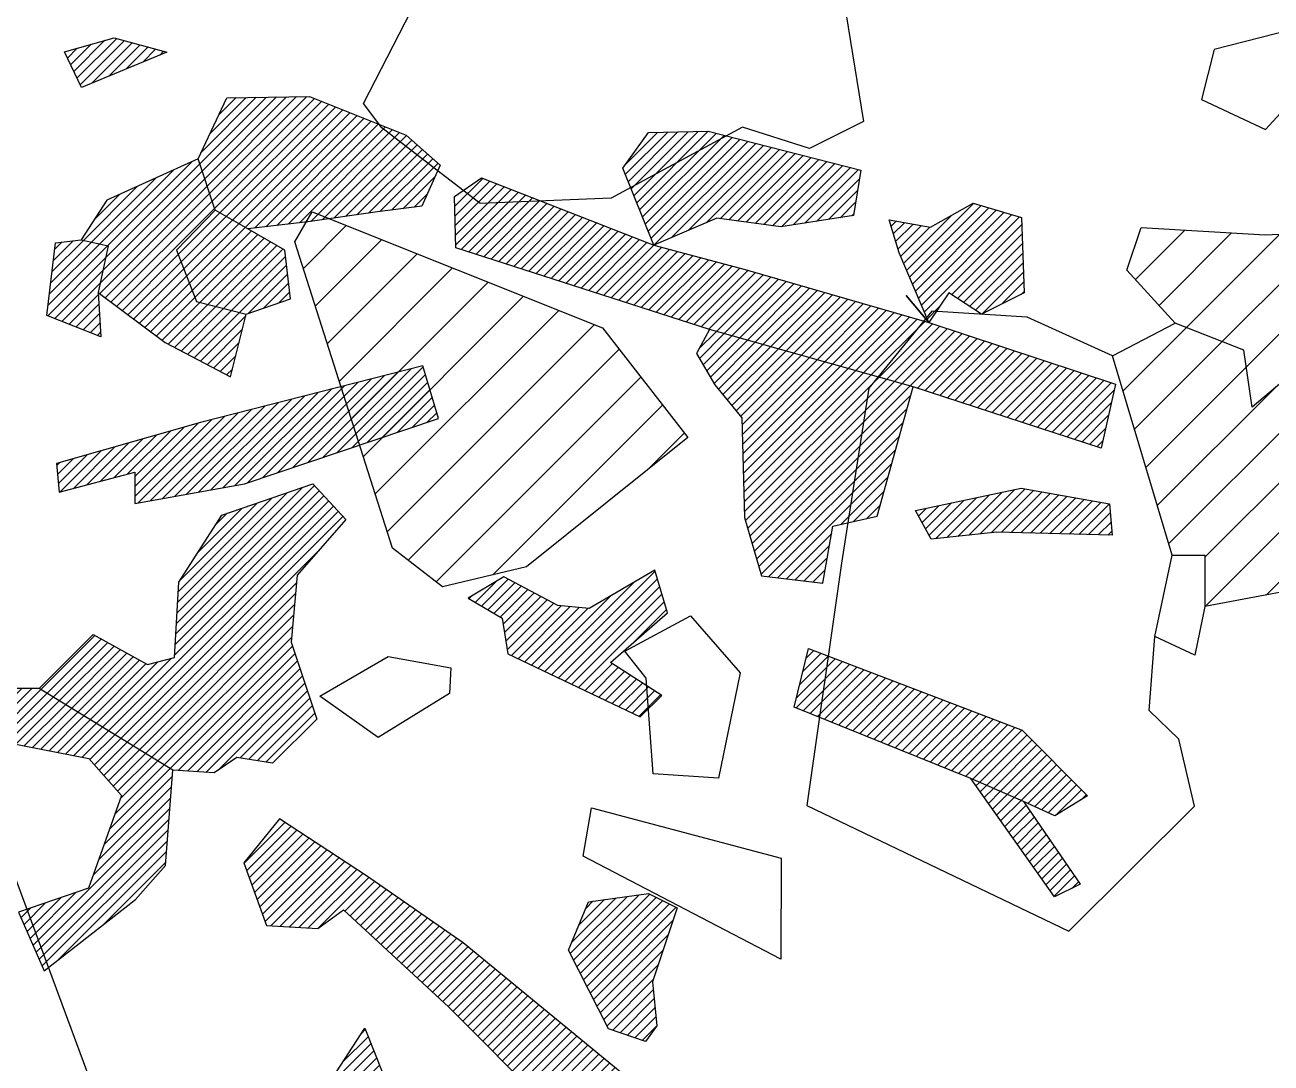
# Model space of a CAD drawing. Header units: metres. Extents: x -2.09 to 0.03, y -17.5 to -14.3.
# Drawn here: x -1.2989 to -0.8547, y -17.0923 to -16.7222 of the extents above; entities that cross this region are included whole.
import ezdxf

# ---------------------------------------------------------------- set-up
doc = ezdxf.new("R2010")
doc.units = ezdxf.units.M
doc.header["$LTSCALE"] = 25
doc.header["$MEASUREMENT"] = 0
doc.layers.get('0').update_dxf_attribs({"linetype": 'CONTINUOUS'})
for name, color, linetype in [('FEUER', 1, 'CONTINUOUS'), ('KNOCHEN', 2, 'CONTINUOUS'), ('KNOCHENSCHRAFF', 2, 'CONTINUOUS'), ('STEINE', 4, 'CONTINUOUS')]:
    doc.layers.add(name, color=color, linetype=linetype)

# ---------------------------------------------------------------- blocks, each defined once
blk = doc.blocks.new('*X3')
at = {"color": 0}
for p, q in [((-124.487, -1693.557), (-119.57, -1688.64)), ((-124.465, -1693.181), (-119.997, -1688.713)), ((-159.132, -1689.311), (-159.009, -1689.188)), ((-124.552, -1694.683), (-119.062, -1689.193)), ((-124.53, -1694.308), (-119.231, -1689.008)), ((-124.509, -1693.932), (-119.4, -1688.824)), ((-124.443, -1692.806), (-120.534, -1688.897)), ((-124.421, -1692.43), (-121.071, -1689.08)), ((-159.598, -1690.838), (-158.101, -1689.341)), ((-159.506, -1690.392), (-158.404, -1689.29)), ((-159.399, -1690.993), (-157.799, -1689.392)), ((-159.319, -1689.851), (-158.706, -1689.239)), ((-159.201, -1691.148), (-157.496, -1689.443)), ((-159.002, -1691.303), (-157.194, -1689.494)), ((-158.804, -1691.458), (-156.899, -1689.553)), ((-158.605, -1691.613), (-156.634, -1689.641)), ((-126.906, -1697.39), (-118.893, -1689.377)), ((-126.686, -1697.524), (-118.724, -1689.562)), ((-124.357, -1692.013), (-121.608, -1689.264)), ((-123.726, -1691.029), (-122.145, -1689.448)), ((-123.096, -1690.044), (-122.683, -1689.631)), ((-158.865, -1692.933), (-155.84, -1689.908)), ((-158.821, -1692.536), (-156.104, -1689.819)), ((-158.785, -1693.207), (-155.575, -1689.997)), ((-158.705, -1693.48), (-155.31, -1690.085)), ((-158.407, -1691.768), (-156.369, -1689.73)), ((-126.466, -1697.658), (-118.555, -1689.746)), ((-158.625, -1693.754), (-155.045, -1690.174)), ((-158.545, -1694.027), (-154.78, -1690.263)), ((-158.465, -1694.301), (-154.468, -1690.304)), ((-158.264, -1694.454), (-154.122, -1690.311)), ((-157.986, -1694.529), (-153.775, -1690.318)), ((-157.708, -1694.605), (-153.428, -1690.325)), ((-157.43, -1694.68), (-153.081, -1690.332)), ((-157.152, -1694.755), (-152.735, -1690.338)), ((-156.603, -1694.561), (-152.388, -1690.345)), ((-156.013, -1694.324), (-152.041, -1690.352)), ((-155.422, -1694.086), (-151.694, -1690.359)), ((-154.831, -1693.849), (-151.348, -1690.366)), ((-154.241, -1693.612), (-151.001, -1690.372)), ((-153.812, -1693.537), (-150.654, -1690.379)), ((-153.39, -1693.468), (-150.307, -1690.386)), ((-152.967, -1693.399), (-149.961, -1690.393)), ((-152.545, -1693.331), (-149.614, -1690.4)), ((-152.123, -1693.262), (-149.267, -1690.406)), ((-151.701, -1693.194), (-148.921, -1690.414)), ((-151.279, -1693.125), (-148.58, -1690.427)), ((-150.856, -1693.056), (-148.239, -1690.439)), ((-150.447, -1693), (-147.898, -1690.452)), ((-150.097, -1693.004), (-147.557, -1690.464)), ((-149.748, -1693.008), (-147.216, -1690.477)), ((-149.398, -1693.013), (-146.875, -1690.489)), ((-149.049, -1693.017), (-146.534, -1690.502)), ((-148.699, -1693.021), (-146.193, -1690.514)), ((-148.35, -1693.025), (-145.852, -1690.527)), ((-148, -1693.029), (-145.511, -1690.539)), ((-147.651, -1693.033), (-145.17, -1690.552)), ((-147.301, -1693.037), (-144.829, -1690.564)), ((-146.952, -1693.041), (-144.488, -1690.577)), ((-146.602, -1693.045), (-144.147, -1690.589)), ((-146.253, -1693.049), (-143.806, -1690.602)), ((-145.903, -1693.053), (-143.465, -1690.614)), ((-145.554, -1693.057), (-143.123, -1690.627)), ((-145.212, -1693.068), (-142.782, -1690.639)), ((-144.883, -1693.093), (-142.441, -1690.652)), ((-144.555, -1693.119), (-142.1, -1690.664)), ((-144.226, -1693.144), (-141.759, -1690.677)), ((-143.898, -1693.169), (-141.418, -1690.689)), ((-143.569, -1693.194), (-141.077, -1690.702)), ((-143.241, -1693.219), (-140.736, -1690.714)), ((-142.912, -1693.244), (-140.395, -1690.727)), ((-142.584, -1693.269), (-140.2, -1690.885)), ((-142.255, -1693.294), (-140.12, -1691.159)), ((-126.247, -1697.791), (-119.452, -1690.997)), ((-141.927, -1693.319), (-140.04, -1691.432)), ((-141.598, -1693.344), (-139.96, -1691.706)), ((-141.27, -1693.369), (-139.88, -1691.98)), ((-140.941, -1693.394), (-139.8, -1692.253)), ((-126.027, -1697.925), (-120.208, -1692.107)), ((-125.807, -1698.059), (-120.242, -1692.494)), ((-140.613, -1693.419), (-140.211, -1693.017)), ((-125.587, -1698.193), (-120.275, -1692.881)), ((-125.368, -1698.327), (-120.309, -1693.268)), ((-129.323, -1695.918), (-127.392, -1693.987)), ((-125.148, -1698.46), (-120.343, -1693.655)), ((-124.928, -1698.594), (-120.376, -1694.042)), ((-152.37, -1696.337), (-150.303, -1694.271)), ((-152.361, -1696.682), (-150.021, -1694.342)), ((-152.353, -1697.027), (-149.738, -1694.413)), ((-152.341, -1697.37), (-149.456, -1694.484)), ((-129.104, -1696.052), (-127.165, -1694.113)), ((-128.884, -1696.186), (-126.937, -1694.24)), ((-128.664, -1696.32), (-126.71, -1694.366)), ((-128.444, -1696.454), (-126.483, -1694.492)), ((-124.708, -1698.728), (-120.344, -1694.364)), ((-152.378, -1695.992), (-151.097, -1694.711)), ((-152.212, -1697.594), (-149.173, -1694.555)), ((-152.083, -1697.819), (-148.891, -1694.626)), ((-151.954, -1698.043), (-148.609, -1694.698)), ((-151.825, -1698.268), (-148.326, -1694.769)), ((-151.696, -1698.492), (-148.063, -1694.859)), ((-128.224, -1696.587), (-126.255, -1694.618)), ((-128.005, -1696.721), (-126.028, -1694.744)), ((-127.785, -1696.855), (-125.801, -1694.87)), ((-127.345, -1697.122), (-125.15, -1694.927)), ((-127.126, -1697.256), (-124.671, -1694.802)), ((-124.425, -1698.798), (-120.256, -1694.63)), ((-124.095, -1698.821), (-120.168, -1694.895)), ((-152.387, -1695.647), (-151.898, -1695.158)), ((-151.494, -1698.644), (-147.962, -1695.112)), ((-150.827, -1698.33), (-147.862, -1695.365)), ((-127.565, -1696.989), (-125.573, -1694.997)), ((-123.764, -1698.845), (-120.08, -1695.161)), ((-150.16, -1698.016), (-147.761, -1695.618)), ((-123.434, -1698.868), (-119.992, -1695.426)), ((-123.011, -1698.798), (-119.904, -1695.692)), ((-149.366, -1697.577), (-147.66, -1695.871)), ((-148.379, -1696.943), (-147.56, -1696.124)), ((-134.758, -1696.049), (-134.58, -1695.872)), ((-134.667, -1696.312), (-134.227, -1695.873)), ((-134.576, -1696.575), (-133.874, -1695.873)), ((-134.485, -1696.837), (-133.521, -1695.874)), ((-134.348, -1697.054), (-133.168, -1695.874)), ((-134.052, -1697.111), (-132.815, -1695.875)), ((-133.756, -1697.169), (-132.463, -1695.876)), ((-133.461, -1697.227), (-132.11, -1695.876)), ((-133.165, -1697.285), (-131.757, -1695.877)), ((-132.869, -1697.343), (-131.404, -1695.878)), ((-132.574, -1697.401), (-131.051, -1695.878)), ((-132.278, -1697.459), (-130.698, -1695.879)), ((-131.982, -1697.517), (-130.345, -1695.879)), ((-131.687, -1697.575), (-129.992, -1695.88)), ((-131.391, -1697.633), (-129.639, -1695.881)), ((-131.095, -1697.691), (-129.323, -1695.918)), ((-130.8, -1697.748), (-129.104, -1696.052)), ((-130.504, -1697.806), (-128.884, -1696.186)), ((-122.21, -1698.351), (-119.816, -1695.957)), ((-121.905, -1698.4), (-119.728, -1696.223)), ((-130.208, -1697.864), (-128.664, -1696.32)), ((-129.913, -1697.922), (-128.444, -1696.454)), ((-129.617, -1697.98), (-128.224, -1696.587)), ((-129.322, -1698.038), (-128.005, -1696.721)), ((-121.601, -1698.449), (-119.64, -1696.488)), ((-121.297, -1698.498), (-119.552, -1696.754)), ((-129.026, -1698.096), (-127.785, -1696.855)), ((-128.73, -1698.154), (-127.565, -1696.989)), ((-128.435, -1698.212), (-127.345, -1697.122)), ((-128.139, -1698.27), (-127.126, -1697.256)), ((-127.843, -1698.327), (-126.906, -1697.39)), ((-127.576, -1698.413), (-126.686, -1697.524)), ((-127.41, -1698.601), (-126.466, -1697.658)), ((-127.244, -1698.789), (-126.247, -1697.791)), ((-127.079, -1698.977), (-126.027, -1697.925)), ((-126.913, -1699.165), (-125.807, -1698.059)), ((-126.747, -1699.353), (-125.587, -1698.193)), ((-126.582, -1699.541), (-125.368, -1698.327)), ((-126.48, -1699.793), (-125.148, -1698.46)), ((-126.871, -1700.89), (-124.708, -1698.728)), ((-126.675, -1700.342), (-124.928, -1698.594)), ((-127.261, -1701.988), (-124.662, -1699.388)), ((-127.066, -1701.439), (-124.632, -1699.006)), ((-127.457, -1702.537), (-124.691, -1699.771)), ((-129.596, -1705.03), (-124.72, -1700.154)), ((-129.488, -1705.276), (-124.749, -1700.537)), ((-122.076, -1702.106), (-120.615, -1700.646)), ((-129.381, -1705.522), (-124.779, -1700.92)), ((-121.982, -1702.366), (-120.402, -1700.786)), ((-121.888, -1702.625), (-120.189, -1700.926)), ((-121.794, -1702.885), (-119.976, -1701.067)), ((-129.273, -1705.768), (-124.808, -1701.302)), ((-121.7, -1703.145), (-119.763, -1701.207)), ((-121.607, -1703.404), (-119.549, -1701.347)), ((-121.513, -1703.664), (-119.336, -1701.488)), ((-121.419, -1703.924), (-119.123, -1701.628)), ((-128.705, -1705.553), (-124.837, -1701.685)), ((-127.11, -1704.311), (-124.866, -1702.068)), ((-121.325, -1704.183), (-118.91, -1701.768)), ((-121.123, -1704.335), (-118.697, -1701.909)), ((-120.789, -1704.354), (-118.483, -1702.049)), ((-120.454, -1704.373), (-118.27, -1702.189)), ((-120.12, -1704.393), (-118.057, -1702.33)), ((-119.785, -1704.412), (-117.844, -1702.47)), ((-119.451, -1704.431), (-117.632, -1702.612)), ((-118.482, -1703.816), (-117.424, -1702.757)), ((-118.299, -1703.986), (-117.215, -1702.902)), ((-129.811, -1704.538), (-128.61, -1703.336)), ((-129.703, -1704.784), (-128.07, -1703.15)), ((-118.115, -1704.155), (-117.006, -1703.047)), ((-117.931, -1704.325), (-116.797, -1703.191)), ((-117.747, -1704.494), (-116.589, -1703.336)), ((-130.026, -1704.046), (-129.689, -1703.709)), ((-129.918, -1704.292), (-129.149, -1703.523)), ((-117.563, -1704.664), (-116.38, -1703.481)), ((-117.379, -1704.834), (-116.171, -1703.626)), ((-117.195, -1705.003), (-115.962, -1703.771)), ((-117.011, -1705.173), (-115.754, -1703.916)), ((-116.827, -1705.342), (-115.545, -1704.06)), ((-116.643, -1705.512), (-115.336, -1704.205)), ((-116.459, -1705.682), (-115.127, -1704.35)), ((-116.275, -1705.851), (-114.919, -1704.495)), ((-116.091, -1706.021), (-114.71, -1704.64)), ((-115.907, -1706.191), (-114.501, -1704.784)), ((-115.723, -1706.36), (-114.293, -1704.929)), ((-115.54, -1706.53), (-114.096, -1705.087)), ((-115.356, -1706.699), (-113.902, -1705.246)), ((-115.172, -1706.869), (-113.708, -1705.405)), ((-114.988, -1707.039), (-113.514, -1705.565)), ((-114.804, -1707.208), (-113.32, -1705.724)), ((-114.626, -1707.384), (-113.125, -1705.883)), ((-114.45, -1707.561), (-112.931, -1706.043)), ((-114.273, -1707.738), (-112.737, -1706.202)), ((-114.097, -1707.916), (-112.543, -1706.361)), ((-113.92, -1708.093), (-112.348, -1706.521)), ((-113.744, -1708.27), (-112.154, -1706.68)), ((-113.567, -1708.447), (-111.96, -1706.839)), ((-113.391, -1708.624), (-111.766, -1706.999)), ((-113.215, -1708.801), (-111.572, -1707.158)), ((-113.038, -1708.978), (-111.377, -1707.317)), ((-112.862, -1709.155), (-111.183, -1707.477)), ((-112.685, -1709.332), (-110.989, -1707.636)), ((-112.509, -1709.509), (-110.795, -1707.795)), ((-134.284, -1709.01), (-133.43, -1708.156)), ((-134.103, -1709.183), (-133.189, -1708.269)), ((-118.553, -1709.19), (-117.655, -1708.291)), ((-117.901, -1708.185), (-117.755, -1708.039)), ((-112.332, -1709.686), (-110.6, -1707.955)), ((-112.156, -1709.863), (-110.406, -1708.114)), ((-111.979, -1710.041), (-110.212, -1708.273)), ((-134.464, -1708.838), (-133.96, -1708.333)), ((-133.922, -1709.356), (-132.947, -1708.381)), ((-133.742, -1709.529), (-132.706, -1708.494)), ((-133.561, -1709.702), (-132.465, -1708.606)), ((-133.38, -1709.875), (-132.224, -1708.719)), ((-119.205, -1710.195), (-117.554, -1708.544)), ((-111.803, -1710.218), (-110.018, -1708.433)), ((-111.626, -1710.395), (-109.824, -1708.592)), ((-133.2, -1710.048), (-131.983, -1708.831)), ((-133.019, -1710.221), (-131.742, -1708.944)), ((-132.838, -1710.393), (-131.501, -1709.056)), ((-132.658, -1710.566), (-131.26, -1709.169)), ((-119.287, -1710.631), (-117.453, -1708.797)), ((-119.201, -1710.899), (-117.353, -1709.05)), ((-111.45, -1710.572), (-109.629, -1708.751)), ((-111.271, -1710.746), (-109.435, -1708.911)), ((-111.085, -1710.915), (-109.241, -1709.07)), ((-132.477, -1710.739), (-131.019, -1709.281)), ((-131.239, -1709.855), (-130.778, -1709.393)), ((-119.115, -1711.166), (-117.252, -1709.303)), ((-119.029, -1711.434), (-117.152, -1709.556)), ((-110.9, -1711.083), (-109.047, -1709.229)), ((-110.715, -1711.251), (-108.853, -1709.389)), ((-110.53, -1711.42), (-108.658, -1709.548)), ((-118.943, -1711.701), (-117.051, -1709.809)), ((-118.857, -1711.969), (-116.95, -1710.062)), ((-110.345, -1711.588), (-108.464, -1709.707)), ((-110.16, -1711.757), (-108.27, -1709.867)), ((-109.975, -1711.925), (-108.076, -1710.026)), ((-118.866, -1712.331), (-116.85, -1710.315)), ((-109.789, -1712.093), (-107.881, -1710.185)), ((-109.604, -1712.262), (-107.692, -1710.35)), ((-109.419, -1712.43), (-107.503, -1710.514)), ((-122.096, -1711.672), (-121.329, -1710.905)), ((-119.299, -1713.471), (-116.648, -1710.821)), ((-119.082, -1712.901), (-116.749, -1710.568)), ((-109.234, -1712.598), (-107.314, -1710.679)), ((-109.049, -1712.767), (-107.125, -1710.843)), ((-124.91, -1715.901), (-120.382, -1711.372)), ((-124.824, -1715.461), (-120.619, -1711.255)), ((-123.915, -1714.198), (-120.856, -1711.139)), ((-123.005, -1712.935), (-121.092, -1711.022)), ((-119.732, -1714.611), (-116.447, -1711.326)), ((-119.515, -1714.041), (-116.548, -1711.073)), ((-108.864, -1712.935), (-106.936, -1711.008)), ((-108.678, -1713.104), (-106.747, -1711.172)), ((-108.493, -1713.272), (-106.558, -1711.336)), ((-125.166, -1717.571), (-119.434, -1711.839)), ((-125.102, -1717.153), (-119.671, -1711.722)), ((-125.038, -1716.736), (-119.908, -1711.606)), ((-124.974, -1716.318), (-120.145, -1711.489)), ((-119.948, -1715.181), (-116.346, -1711.579)), ((-119.484, -1715.071), (-116.246, -1711.832)), ((-108.308, -1713.44), (-106.369, -1711.501)), ((-108.123, -1713.609), (-106.179, -1711.665)), ((-107.942, -1713.781), (-105.99, -1711.83)), ((-125.294, -1718.406), (-118.961, -1712.072)), ((-125.23, -1717.988), (-119.198, -1711.956)), ((-119.043, -1714.983), (-116.145, -1712.085)), ((-107.761, -1713.954), (-105.801, -1711.994)), ((-107.581, -1714.127), (-105.612, -1712.159)), ((-125.358, -1718.824), (-118.866, -1712.331)), ((-118.603, -1714.896), (-116.044, -1712.338)), ((-118.162, -1714.809), (-115.944, -1712.591)), ((-107.4, -1714.3), (-105.423, -1712.323)), ((-107.22, -1714.474), (-105.234, -1712.488)), ((-107.04, -1714.647), (-105.045, -1712.652)), ((-125.058, -1718.877), (-119.082, -1712.901)), ((-117.721, -1714.721), (-115.843, -1712.844)), ((-117.279, -1714.634), (-115.743, -1713.098)), ((-106.859, -1714.82), (-104.856, -1712.817)), ((-106.679, -1714.993), (-104.667, -1712.981)), ((-106.498, -1715.166), (-104.478, -1713.146)), ((-123.009, -1717.181), (-119.299, -1713.471)), ((-116.836, -1714.543), (-115.653, -1713.36)), ((-116.392, -1714.453), (-115.562, -1713.623)), ((-106.318, -1715.339), (-104.289, -1713.31)), ((-106.138, -1715.513), (-104.099, -1713.474)), ((-122.747, -1717.273), (-119.515, -1714.041)), ((-115.948, -1714.363), (-115.471, -1713.886)), ((-105.957, -1715.686), (-103.91, -1713.639)), ((-105.777, -1715.859), (-103.721, -1713.803)), ((-105.596, -1716.032), (-103.532, -1713.968)), ((-115.504, -1714.273), (-115.38, -1714.148)), ((-105.416, -1716.205), (-103.343, -1714.132)), ((-105.236, -1716.378), (-103.154, -1714.297)), ((-105.055, -1716.552), (-102.965, -1714.461)), ((-122.486, -1717.365), (-119.732, -1714.611)), ((-104.875, -1716.725), (-102.776, -1714.626)), ((-104.694, -1716.898), (-102.587, -1714.79)), ((-104.536, -1717.093), (-102.28, -1714.837)), ((-104.411, -1717.321), (-101.946, -1714.856)), ((-104.285, -1717.55), (-101.611, -1714.875)), ((-104.16, -1717.778), (-101.276, -1714.894)), ((-104.035, -1718.006), (-100.942, -1714.913)), ((-103.91, -1718.235), (-100.607, -1714.932)), ((-103.785, -1718.463), (-100.272, -1714.95)), ((-122.224, -1717.457), (-119.948, -1715.181)), ((-120.165, -1715.751), (-119.753, -1715.339)), ((-103.659, -1718.691), (-99.937, -1714.969)), ((-103.534, -1718.92), (-99.718, -1715.103)), ((-103.409, -1719.148), (-99.633, -1715.372)), ((-121.962, -1717.549), (-120.165, -1715.751)), ((-103.284, -1719.376), (-99.549, -1715.642)), ((-120.381, -1716.321), (-120.212, -1716.152)), ((-103.158, -1719.604), (-99.465, -1715.911)), ((-103.033, -1719.833), (-99.38, -1716.18)), ((-121.701, -1717.641), (-120.381, -1716.321)), ((-102.908, -1720.061), (-99.296, -1716.449)), ((-102.783, -1720.289), (-99.211, -1716.718)), ((-121.439, -1717.733), (-120.661, -1716.955)), ((-102.644, -1720.504), (-99.256, -1717.116)), ((-124.739, -1718.911), (-123.313, -1717.485)), ((-124.419, -1718.945), (-123.53, -1718.056)), ((-121.178, -1717.825), (-121.09, -1717.737)), ((-117.171, -1720.536), (-114.281, -1717.646)), ((-116.924, -1720.642), (-113.928, -1717.646)), ((-116.677, -1720.748), (-113.575, -1717.647)), ((-116.58, -1721.358), (-113.276, -1718.055)), ((-116.579, -1721.004), (-113.392, -1717.817)), ((-116.102, -1719.113), (-114.634, -1717.645)), ((-116.033, -1718.69), (-114.987, -1717.645)), ((-115.964, -1718.268), (-115.34, -1717.644)), ((-115.895, -1717.845), (-115.693, -1717.643)), ((-102.102, -1720.316), (-99.625, -1717.839)), ((-116.58, -1721.713), (-113.16, -1718.293)), ((-124.099, -1718.978), (-123.747, -1718.626)), ((-116.581, -1722.067), (-113.044, -1718.53)), ((-116.581, -1722.421), (-112.928, -1718.768)), ((-101.56, -1720.127), (-99.995, -1718.562)), ((-117.418, -1720.429), (-116.255, -1719.267)), ((-116.578, -1722.771), (-112.812, -1719.006)), ((-116.184, -1722.73), (-112.697, -1719.243)), ((-101.017, -1719.938), (-100.364, -1719.285)), ((-117.912, -1720.216), (-117.363, -1719.667)), ((-117.665, -1720.323), (-116.809, -1719.467)), ((-115.789, -1722.69), (-112.581, -1719.481)), ((-115.493, -1722.747), (-112.465, -1719.718)), ((-118.159, -1720.11), (-117.917, -1719.867)), ((-113.403, -1721.01), (-112.349, -1719.956)), ((-115.274, -1722.881), (-114.614, -1722.221)), ((-115.054, -1723.015), (-114.57, -1722.531)), ((-114.835, -1723.149), (-114.527, -1722.841)), ((-114.616, -1723.284), (-114.483, -1723.151))]:
    blk.add_line(p, q, dxfattribs=at)
blk = doc.blocks.new('*X4')
at = {"color": 0}
for p, q in [((-128.146, -1673.881), (-127.033, -1672.768)), ((-128.032, -1674.121), (-126.611, -1672.7)), ((-128.375, -1673.403), (-128.02, -1673.049)), ((-128.26, -1673.642), (-127.527, -1672.909)), ((-127.917, -1674.36), (-126.333, -1672.775)), ((-127.499, -1674.295), (-126.055, -1672.851)), ((-126.895, -1674.044), (-125.777, -1672.927)), ((-126.291, -1673.794), (-125.499, -1673.002)), ((-125.687, -1673.543), (-125.221, -1673.078)), ((-125.083, -1673.293), (-124.943, -1673.154)), ((-123.656, -1677.17), (-121.279, -1674.793)), ((-123.606, -1676.766), (-121.639, -1674.799)), ((-123.568, -1677.436), (-120.92, -1674.787)), ((-123.48, -1677.701), (-120.561, -1674.782)), ((-123.392, -1677.967), (-120.202, -1674.776)), ((-123.304, -1678.232), (-119.843, -1674.771)), ((-123.295, -1676.102), (-121.998, -1674.804)), ((-123.216, -1678.498), (-119.562, -1674.844)), ((-123.128, -1678.763), (-119.309, -1674.944)), ((-122.985, -1675.438), (-122.357, -1674.81)), ((-122.936, -1678.924), (-119.057, -1675.045)), ((-122.71, -1679.052), (-118.804, -1675.146)), ((-122.485, -1679.18), (-118.551, -1675.247)), ((-122.259, -1679.308), (-118.299, -1675.348)), ((-122.033, -1679.436), (-118.046, -1675.449)), ((-121.705, -1679.461), (-117.793, -1675.55)), ((-121.305, -1679.414), (-117.541, -1675.65)), ((-120.904, -1679.367), (-117.288, -1675.751)), ((-120.504, -1679.32), (-117.035, -1675.852)), ((-120.103, -1679.273), (-116.782, -1675.953)), ((-119.7, -1679.224), (-116.53, -1676.054)), ((-119.288, -1679.166), (-116.282, -1676.16)), ((-108.492, -1677.209), (-107.337, -1676.053)), ((-108.486, -1677.556), (-106.975, -1676.045)), ((-108.384, -1677.808), (-106.614, -1676.037)), ((-108.282, -1678.06), (-106.252, -1676.029)), ((-108.181, -1678.311), (-105.891, -1676.021)), ((-108.079, -1678.563), (-105.529, -1676.013)), ((-107.977, -1678.814), (-105.247, -1676.085)), ((-107.875, -1679.066), (-104.965, -1676.157)), ((-107.773, -1679.317), (-104.683, -1676.228)), ((-107.671, -1679.569), (-104.402, -1676.3)), ((-118.876, -1679.107), (-116.094, -1676.325)), ((-118.465, -1679.049), (-115.906, -1676.49)), ((-118.053, -1678.991), (-115.717, -1676.656)), ((-107.569, -1679.821), (-104.12, -1676.372)), ((-107.467, -1680.073), (-103.838, -1676.443)), ((-106.849, -1679.808), (-103.556, -1676.515)), ((-106.229, -1679.541), (-103.274, -1676.587)), ((-105.609, -1679.275), (-102.992, -1676.658)), ((-105.109, -1679.128), (-102.71, -1676.73)), ((-127.012, -1680.526), (-123.656, -1677.17)), ((-126.928, -1680.088), (-123.938, -1677.098)), ((-117.642, -1678.933), (-115.529, -1676.821)), ((-117.231, -1678.877), (-115.341, -1676.986)), ((-116.826, -1678.825), (-115.153, -1677.151)), ((-104.797, -1679.17), (-102.428, -1676.802)), ((-104.486, -1679.213), (-102.146, -1676.873)), ((-104.174, -1679.255), (-101.864, -1676.945)), ((-103.863, -1679.297), (-101.583, -1677.017)), ((-103.551, -1679.339), (-101.301, -1677.088)), ((-103.24, -1679.381), (-101.019, -1677.16)), ((-127.219, -1680.026), (-124.582, -1677.389)), ((-127.108, -1680.976), (-123.568, -1677.436)), ((-116.421, -1678.774), (-115.257, -1677.61)), ((-102.923, -1679.417), (-100.737, -1677.231)), ((-102.504, -1679.352), (-100.455, -1677.303)), ((-102.086, -1679.288), (-100.173, -1677.375)), ((-127.803, -1679.902), (-125.87, -1677.97)), ((-127.511, -1679.964), (-125.226, -1677.679)), ((-127.228, -1681.802), (-123.392, -1677.967)), ((-127.205, -1681.425), (-123.48, -1677.701)), ((-114.565, -1678.685), (-113.57, -1677.69)), ((-114.556, -1679.029), (-113.315, -1677.789)), ((-114.547, -1679.374), (-113.061, -1677.889)), ((-114.538, -1679.719), (-112.807, -1677.988)), ((-114.529, -1680.063), (-112.553, -1678.087)), ((-101.667, -1679.223), (-100.145, -1677.701)), ((-127.419, -1679.165), (-126.514, -1678.26)), ((-127.026, -1681.953), (-123.304, -1678.232)), ((-126.823, -1682.105), (-123.216, -1678.498)), ((-116.016, -1678.722), (-115.547, -1678.253)), ((-114.574, -1678.34), (-114.553, -1678.319)), ((-114.336, -1680.224), (-112.298, -1678.186)), ((-114.068, -1680.31), (-112.044, -1678.286)), ((-113.801, -1680.396), (-111.79, -1678.385)), ((-113.533, -1680.482), (-111.536, -1678.484)), ((-101.249, -1679.158), (-100.212, -1678.121)), ((-100.831, -1679.093), (-100.278, -1678.541)), ((-126.621, -1682.256), (-123.128, -1678.763)), ((-124.419, -1680.407), (-122.936, -1678.924)), ((-113.266, -1680.568), (-111.281, -1678.583)), ((-112.999, -1680.654), (-111.027, -1678.683)), ((-112.731, -1680.741), (-110.773, -1678.782)), ((-112.464, -1680.827), (-110.518, -1678.881)), ((-112.196, -1680.913), (-110.264, -1678.981)), ((-100.412, -1679.028), (-100.345, -1678.96)), ((-124.32, -1680.662), (-122.71, -1679.052)), ((-124.222, -1680.917), (-122.485, -1679.18)), ((-124.123, -1681.172), (-122.259, -1679.308)), ((-111.929, -1680.999), (-110.01, -1679.08)), ((-111.662, -1681.085), (-109.756, -1679.179)), ((-111.394, -1681.171), (-109.501, -1679.278)), ((-111.127, -1681.257), (-109.247, -1679.378)), ((-124.024, -1681.427), (-122.033, -1679.436)), ((-123.926, -1681.682), (-121.809, -1679.565)), ((-123.827, -1681.937), (-121.585, -1679.695)), ((-123.646, -1682.109), (-121.361, -1679.824)), ((-110.859, -1681.344), (-108.993, -1679.477)), ((-110.592, -1681.43), (-108.739, -1679.576)), ((-110.325, -1681.516), (-108.484, -1679.676)), ((-110.057, -1681.602), (-108.23, -1679.775)), ((-109.79, -1681.688), (-107.976, -1679.874)), ((-129.066, -1682.226), (-126.928, -1680.088)), ((-129.018, -1681.824), (-127.219, -1680.026)), ((-128.97, -1681.423), (-127.511, -1679.964)), ((-128.922, -1681.021), (-127.803, -1679.902)), ((-128.874, -1680.62), (-128.17, -1679.916)), ((-128.826, -1680.218), (-128.567, -1679.96)), ((-123.365, -1682.182), (-121.137, -1679.954)), ((-123.084, -1682.255), (-120.913, -1680.084)), ((-122.803, -1682.327), (-120.69, -1680.214)), ((-109.522, -1681.774), (-107.721, -1679.973)), ((-109.255, -1681.86), (-107.469, -1680.074)), ((-108.988, -1681.947), (-107.188, -1680.147)), ((-108.72, -1682.033), (-106.909, -1680.222)), ((-108.453, -1682.119), (-106.631, -1680.297)), ((-129.074, -1682.588), (-127.012, -1680.526)), ((-126.419, -1682.407), (-124.419, -1680.407)), ((-126.216, -1682.558), (-124.32, -1680.662)), ((-122.522, -1682.4), (-120.596, -1680.473)), ((-108.185, -1682.205), (-106.352, -1680.371)), ((-107.918, -1682.291), (-106.073, -1680.446)), ((-107.651, -1682.377), (-105.794, -1680.521)), ((-107.383, -1682.464), (-105.515, -1680.595)), ((-107.116, -1682.55), (-105.236, -1680.67)), ((-106.848, -1682.636), (-104.957, -1680.744)), ((-128.821, -1682.688), (-127.108, -1680.976)), ((-126.014, -1682.709), (-124.222, -1680.917)), ((-125.812, -1682.861), (-124.123, -1681.172)), ((-122.242, -1682.473), (-120.559, -1680.79)), ((-121.927, -1682.512), (-120.522, -1681.107)), ((-106.581, -1682.722), (-104.678, -1680.819)), ((-106.314, -1682.808), (-104.399, -1680.894)), ((-106.046, -1682.894), (-104.122, -1680.97)), ((-105.779, -1682.98), (-103.847, -1681.049)), ((-105.511, -1683.067), (-103.573, -1681.128)), ((-105.236, -1683.145), (-103.299, -1681.207)), ((-128.568, -1682.789), (-127.205, -1681.425)), ((-125.609, -1683.012), (-124.024, -1681.427)), ((-121.381, -1682.319), (-120.486, -1681.424)), ((-104.96, -1683.223), (-103.024, -1681.287)), ((-104.684, -1683.3), (-102.75, -1681.366)), ((-104.409, -1683.378), (-102.476, -1681.445)), ((-104.133, -1683.456), (-102.201, -1681.524)), ((-103.857, -1683.533), (-101.927, -1681.603)), ((-128.315, -1682.889), (-127.272, -1681.847)), ((-125.407, -1683.163), (-123.926, -1681.682)), ((-125.205, -1683.314), (-123.827, -1681.937)), ((-120.834, -1682.126), (-120.449, -1681.741)), ((-103.581, -1683.611), (-101.653, -1681.683)), ((-103.305, -1683.689), (-101.378, -1681.762)), ((-103.029, -1683.766), (-101.104, -1681.841)), ((-102.753, -1683.844), (-100.83, -1681.92)), ((-102.477, -1683.922), (-100.555, -1682)), ((-102.202, -1683.999), (-100.281, -1682.079)), ((-128.062, -1682.989), (-127.251, -1682.179)), ((-127.808, -1683.09), (-127.231, -1682.512)), ((-125.002, -1683.466), (-123.646, -1682.109)), ((-124.786, -1683.603), (-123.365, -1682.182)), ((-124.554, -1683.725), (-123.084, -1682.255)), ((-124.322, -1683.846), (-122.803, -1682.327)), ((-124.09, -1683.968), (-122.522, -1682.4)), ((-123.858, -1684.089), (-122.242, -1682.473)), ((-101.926, -1684.077), (-100.007, -1682.158)), ((-101.65, -1684.155), (-99.732, -1682.237)), ((-101.374, -1684.233), (-99.458, -1682.316)), ((-101.098, -1684.31), (-99.184, -1682.396)), ((-100.822, -1684.388), (-98.909, -1682.475)), ((-127.555, -1683.19), (-127.21, -1682.845)), ((-123.626, -1684.211), (-122.012, -1682.596)), ((-100.546, -1684.466), (-98.635, -1682.554)), ((-100.271, -1684.543), (-98.36, -1682.633)), ((-99.995, -1684.621), (-98.086, -1682.712)), ((-99.719, -1684.699), (-97.812, -1682.792)), ((-99.443, -1684.776), (-97.542, -1682.875)), ((-99.167, -1684.854), (-97.276, -1682.963)), ((-127.302, -1683.291), (-127.189, -1683.177)), ((-123.394, -1684.332), (-122.131, -1683.069)), ((-105.861, -1683.77), (-105.236, -1683.145)), ((-105.847, -1684.109), (-104.96, -1683.223)), ((-105.716, -1684.332), (-104.684, -1683.3)), ((-105.585, -1684.555), (-104.409, -1683.378)), ((-98.891, -1684.932), (-97.01, -1683.05)), ((-98.615, -1685.009), (-96.744, -1683.138)), ((-98.339, -1685.087), (-96.478, -1683.226)), ((-98.069, -1685.171), (-96.213, -1683.314)), ((-97.803, -1685.258), (-95.947, -1683.402)), ((-123.162, -1684.454), (-122.25, -1683.542)), ((-105.454, -1684.777), (-104.133, -1683.456)), ((-105.323, -1685), (-103.857, -1683.533)), ((-105.171, -1685.201), (-103.581, -1683.611)), ((-105.011, -1685.395), (-103.305, -1683.689)), ((-104.851, -1685.589), (-103.029, -1683.766)), ((-104.692, -1685.782), (-102.753, -1683.844)), ((-97.537, -1685.345), (-95.681, -1683.489)), ((-97.271, -1685.432), (-95.415, -1683.577)), ((-97.004, -1685.52), (-95.149, -1683.665)), ((-96.738, -1685.607), (-94.884, -1683.753)), ((-96.472, -1685.694), (-94.618, -1683.84)), ((-122.93, -1684.576), (-122.369, -1684.014)), ((-104.532, -1685.976), (-102.477, -1683.922)), ((-104.372, -1686.17), (-102.202, -1683.999)), ((-104.321, -1686.473), (-101.926, -1684.077)), ((-104.312, -1686.817), (-101.65, -1684.155)), ((-104.303, -1687.162), (-101.374, -1684.233)), ((-104.294, -1687.506), (-101.098, -1684.31)), ((-96.205, -1685.781), (-94.352, -1683.928)), ((-95.939, -1685.869), (-94.086, -1684.016)), ((-95.673, -1685.956), (-93.82, -1684.104)), ((-95.407, -1686.043), (-93.555, -1684.191)), ((-95.14, -1686.131), (-93.289, -1684.279)), ((-122.698, -1684.697), (-122.488, -1684.487)), ((-120.35, -1688.006), (-117.068, -1684.723)), ((-119.817, -1687.827), (-116.593, -1684.603)), ((-119.285, -1687.648), (-116.119, -1684.482)), ((-118.752, -1687.468), (-115.692, -1684.409)), ((-118.219, -1687.289), (-115.612, -1684.681)), ((-104.285, -1687.85), (-100.822, -1684.388)), ((-104.275, -1688.194), (-100.546, -1684.466)), ((-104.266, -1688.539), (-100.271, -1684.543)), ((-104.257, -1688.883), (-99.995, -1684.621)), ((-104.248, -1689.227), (-99.719, -1684.699)), ((-94.874, -1686.218), (-93.023, -1684.367)), ((-94.608, -1686.305), (-92.757, -1684.455)), ((-94.341, -1686.392), (-92.492, -1684.542)), ((-94.075, -1686.48), (-92.226, -1684.63)), ((-93.809, -1686.567), (-91.96, -1684.718)), ((-122.4, -1688.642), (-118.965, -1685.206)), ((-121.948, -1688.543), (-118.491, -1685.086)), ((-121.415, -1688.364), (-118.016, -1684.965)), ((-120.883, -1688.185), (-117.542, -1684.844)), ((-117.687, -1687.11), (-115.531, -1684.954)), ((-104.238, -1689.572), (-99.443, -1684.776)), ((-104.201, -1689.888), (-99.167, -1684.854)), ((-104.122, -1690.162), (-98.891, -1684.932)), ((-104.042, -1690.436), (-98.615, -1685.009)), ((-103.962, -1690.71), (-98.339, -1685.087)), ((-93.543, -1686.654), (-91.694, -1684.806)), ((-93.276, -1686.741), (-91.428, -1684.893)), ((-93.01, -1686.829), (-91.163, -1684.981)), ((-123.694, -1688.875), (-120.388, -1685.568)), ((-123.263, -1688.797), (-119.913, -1685.448)), ((-122.831, -1688.719), (-119.439, -1685.327)), ((-117.154, -1686.931), (-115.45, -1685.227)), ((-116.621, -1686.752), (-115.37, -1685.5)), ((-103.883, -1690.984), (-98.314, -1685.415)), ((-92.744, -1686.916), (-91.066, -1685.238)), ((-125.418, -1689.185), (-122.285, -1686.051)), ((-124.987, -1689.107), (-121.81, -1685.931)), ((-124.556, -1689.03), (-121.336, -1685.81)), ((-124.125, -1688.952), (-120.862, -1685.689)), ((-116.089, -1686.573), (-115.289, -1685.773)), ((-115.556, -1686.394), (-115.208, -1686.046)), ((-103.803, -1691.258), (-98.449, -1685.903)), ((-92.477, -1687.003), (-91.168, -1685.694)), ((-125.97, -1689.029), (-123.233, -1686.293)), ((-125.969, -1688.675), (-123.711, -1686.417)), ((-125.85, -1689.263), (-122.759, -1686.172)), ((-103.723, -1691.532), (-98.584, -1686.392)), ((-92.211, -1687.09), (-91.27, -1686.149)), ((-127.198, -1688.489), (-125.689, -1686.981)), ((-126.718, -1688.364), (-125.195, -1686.84)), ((-126.239, -1688.238), (-124.7, -1686.699)), ((-125.968, -1688.321), (-124.206, -1686.558)), ((-103.644, -1691.806), (-98.719, -1686.881)), ((-91.945, -1687.178), (-91.372, -1686.605)), ((-128.635, -1688.867), (-127.173, -1687.404)), ((-128.156, -1688.741), (-126.679, -1687.263)), ((-127.677, -1688.615), (-126.184, -1687.122)), ((-103.377, -1691.893), (-98.854, -1687.37)), ((-91.678, -1687.265), (-91.474, -1687.061)), ((-128.754, -1687.925), (-128.657, -1687.828)), ((-128.723, -1688.247), (-128.163, -1687.687)), ((-128.691, -1688.569), (-127.668, -1687.546)), ((-103.061, -1691.93), (-98.99, -1687.858)), ((-100.805, -1690.027), (-99.125, -1688.347)), ((-100.349, -1689.925), (-99.26, -1688.836)), ((-99.894, -1689.823), (-99.395, -1689.325)), ((-102.745, -1691.967), (-101.131, -1690.353)), ((-102.429, -1692.005), (-101.207, -1690.783)), ((-102.112, -1692.042), (-101.283, -1691.212)), ((-111.11, -1695.383), (-107.423, -1691.696)), ((-101.796, -1692.079), (-101.359, -1691.642)), ((-113.837, -1692.806), (-113.089, -1692.059)), ((-113.614, -1692.937), (-112.66, -1691.983)), ((-113.391, -1693.067), (-112.428, -1692.105)), ((-113.168, -1693.198), (-112.197, -1692.227)), ((-111.35, -1695.269), (-108.154, -1692.073)), ((-110.871, -1695.497), (-107.342, -1691.968)), ((-110.631, -1695.611), (-107.261, -1692.241)), ((-101.48, -1692.117), (-101.435, -1692.071)), ((-114.06, -1692.676), (-113.968, -1692.584)), ((-112.945, -1693.329), (-111.966, -1692.349)), ((-112.841, -1693.578), (-111.734, -1692.472)), ((-112.792, -1693.883), (-111.503, -1692.594)), ((-112.744, -1694.188), (-111.272, -1692.716)), ((-111.59, -1695.155), (-109.005, -1692.571)), ((-110.391, -1695.725), (-107.18, -1692.513)), ((-112.696, -1694.494), (-111.04, -1692.838)), ((-112.548, -1694.7), (-110.776, -1692.928)), ((-112.309, -1694.814), (-110.453, -1692.958)), ((-112.069, -1694.928), (-110.129, -1692.988)), ((-111.829, -1695.041), (-109.806, -1693.018)), ((-110.152, -1695.839), (-107.098, -1692.785)), ((-108.198, -1694.239), (-107.017, -1693.058)), ((-109.912, -1695.953), (-108.952, -1694.993)), ((-109.672, -1696.067), (-108.737, -1695.131)), ((-109.433, -1696.18), (-108.521, -1695.269)), ((-109.193, -1696.294), (-108.306, -1695.407)), ((-108.953, -1696.408), (-108.091, -1695.545)), ((-108.714, -1696.522), (-107.875, -1695.684)), ((-108.474, -1696.636), (-107.66, -1695.822)), ((-108.235, -1696.75), (-107.444, -1695.96)), ((-107.995, -1696.864), (-107.229, -1696.098))]:
    blk.add_line(p, q, dxfattribs=at)
blk = doc.blocks.new('*X13')
at = {"color": 0}
for p, q in [((-98.464, -1680.969), (-96.069, -1678.574)), ((-98.358, -1681.217), (-95.797, -1678.655)), ((-98.252, -1681.464), (-95.524, -1678.736)), ((-98.147, -1681.712), (-95.251, -1678.817)), ((-98.041, -1681.96), (-94.978, -1678.897)), ((-97.935, -1682.208), (-94.705, -1678.978)), ((-99.016, -1679.4), (-98.834, -1679.217)), ((-98.934, -1679.671), (-98.533, -1679.27)), ((-98.852, -1679.943), (-98.231, -1679.322)), ((-98.77, -1680.214), (-97.93, -1679.375)), ((-98.675, -1680.473), (-97.629, -1679.427)), ((-98.569, -1680.721), (-96.847, -1678.999)), ((-97.829, -1682.456), (-94.433, -1679.059)), ((-96.854, -1681.834), (-94.352, -1679.331)), ((-96.641, -1681.974), (-94.339, -1679.673)), ((-96.427, -1682.114), (-94.327, -1680.014)), ((-96.213, -1682.254), (-94.315, -1680.355)), ((-96, -1682.394), (-94.303, -1680.697)), ((-95.779, -1682.527), (-94.29, -1681.038)), ((-95.075, -1682.176), (-94.278, -1681.379)), ((-94.371, -1681.826), (-94.266, -1681.72)), ((-97.724, -1682.704), (-97.295, -1682.275)), ((-95.841, -1690.367), (-94.231, -1688.757)), ((-97.657, -1690.415), (-96.408, -1689.166)), ((-97.425, -1690.537), (-95.958, -1689.069)), ((-97.029, -1690.494), (-95.507, -1688.973)), ((-96.633, -1690.452), (-95.057, -1688.876)), ((-96.237, -1690.41), (-94.607, -1688.78)), ((-95.446, -1690.325), (-93.931, -1688.81)), ((-95.075, -1690.308), (-93.631, -1688.864)), ((-94.731, -1690.317), (-93.331, -1688.918)), ((-94.386, -1690.326), (-93.032, -1688.972)), ((-94.042, -1690.335), (-92.732, -1689.025)), ((-93.697, -1690.344), (-92.432, -1689.079)), ((-93.353, -1690.353), (-92.132, -1689.133)), ((-93.008, -1690.363), (-91.832, -1689.187)), ((-98.032, -1689.729), (-97.758, -1689.455)), ((-97.907, -1689.958), (-97.308, -1689.359)), ((-97.782, -1690.186), (-96.858, -1689.262)), ((-92.664, -1690.372), (-91.533, -1689.24)), ((-92.319, -1690.381), (-91.233, -1689.294)), ((-91.975, -1690.39), (-91.201, -1689.616)), ((-91.631, -1690.399), (-91.172, -1689.941)), ((-91.286, -1690.408), (-91.143, -1690.265)), ((-102.039, -1694.797), (-101.769, -1694.527)), ((-102.395, -1696.567), (-100.746, -1694.918)), ((-102.385, -1696.204), (-101.002, -1694.821)), ((-102.27, -1695.735), (-101.258, -1694.723)), ((-102.154, -1695.266), (-101.514, -1694.625)), ((-102.143, -1696.669), (-100.49, -1695.016)), ((-101.892, -1696.771), (-100.234, -1695.114)), ((-101.64, -1696.873), (-99.979, -1695.212)), ((-101.389, -1696.975), (-99.723, -1695.309)), ((-101.137, -1697.077), (-99.467, -1695.407)), ((-100.885, -1697.179), (-99.211, -1695.505)), ((-100.634, -1697.281), (-98.955, -1695.602)), ((-100.382, -1697.383), (-98.7, -1695.7)), ((-100.131, -1697.485), (-98.444, -1695.798)), ((-99.879, -1697.587), (-98.188, -1695.896)), ((-99.627, -1697.689), (-97.932, -1695.993)), ((-99.376, -1697.791), (-97.676, -1696.091)), ((-99.124, -1697.893), (-97.42, -1696.189)), ((-98.873, -1697.995), (-97.165, -1696.287)), ((-98.621, -1698.097), (-96.909, -1696.384)), ((-98.369, -1698.199), (-96.653, -1696.482)), ((-98.118, -1698.3), (-96.397, -1696.58)), ((-97.866, -1698.402), (-96.141, -1696.677)), ((-97.615, -1698.504), (-95.885, -1696.775)), ((-97.363, -1698.606), (-95.63, -1696.873)), ((-97.111, -1698.708), (-95.374, -1696.971)), ((-96.86, -1698.81), (-95.118, -1697.068)), ((-96.608, -1698.912), (-94.862, -1697.166)), ((-96.357, -1699.014), (-94.606, -1697.264)), ((-96.106, -1699.118), (-94.35, -1697.362)), ((-95.86, -1699.225), (-94.171, -1697.536)), ((-95.614, -1699.332), (-93.995, -1697.713)), ((-95.367, -1699.439), (-93.818, -1697.89)), ((-95.121, -1699.546), (-93.642, -1698.067)), ((-94.874, -1699.653), (-93.466, -1698.244)), ((-94.628, -1699.76), (-93.289, -1698.421)), ((-94.381, -1699.867), (-93.113, -1698.599)), ((-94.137, -1699.977), (-92.936, -1698.776)), ((-93.895, -1700.088), (-92.76, -1698.953)), ((-96.134, -1699.145), (-96.106, -1699.118)), ((-95.987, -1699.352), (-95.86, -1699.225)), ((-95.84, -1699.559), (-95.614, -1699.332)), ((-93.652, -1700.198), (-92.583, -1699.13)), ((-93.409, -1700.309), (-92.407, -1699.307)), ((-95.694, -1699.766), (-95.367, -1699.439)), ((-95.547, -1699.973), (-95.121, -1699.546)), ((-95.401, -1700.18), (-94.874, -1699.653)), ((-95.254, -1700.387), (-94.628, -1699.76)), ((-93.132, -1700.385), (-92.23, -1699.484)), ((-92.234, -1699.841), (-92.054, -1699.661)), ((-95.108, -1700.594), (-94.381, -1699.867)), ((-94.961, -1700.801), (-94.202, -1700.041)), ((-94.814, -1701.007), (-94.058, -1700.251)), ((-94.668, -1701.214), (-93.914, -1700.46)), ((-94.521, -1701.421), (-93.77, -1700.67)), ((-94.375, -1701.628), (-93.626, -1700.879)), ((-94.228, -1701.835), (-93.482, -1701.089)), ((-94.082, -1702.042), (-93.338, -1701.299)), ((-93.935, -1702.249), (-93.194, -1701.508)), ((-93.788, -1702.456), (-93.05, -1701.718)), ((-93.642, -1702.663), (-92.906, -1701.927)), ((-93.495, -1702.87), (-92.762, -1702.137)), ((-93.349, -1703.077), (-92.618, -1702.346)), ((-93.202, -1703.284), (-92.474, -1702.556)), ((-92.566, -1703.001), (-92.33, -1702.766))]:
    blk.add_line(p, q, dxfattribs=at)
blk = doc.blocks.new('*X14')
at = {"color": 0}
for p, q in [((-110.447, -1705.327), (-108.409, -1703.288)), ((-110.383, -1704.909), (-108.82, -1703.346)), ((-110.328, -1705.561), (-107.997, -1703.23)), ((-110.209, -1705.796), (-107.617, -1703.203)), ((-110.133, -1704.306), (-109.232, -1703.404)), ((-110.091, -1706.031), (-107.382, -1703.322)), ((-109.972, -1706.265), (-107.146, -1703.44)), ((-109.884, -1703.702), (-109.643, -1703.462)), ((-109.853, -1706.5), (-106.911, -1703.558)), ((-109.734, -1706.734), (-106.676, -1703.676)), ((-109.615, -1706.969), (-106.795, -1704.149)), ((-109.496, -1707.204), (-106.968, -1704.676)), ((-109.377, -1707.438), (-107.141, -1705.202)), ((-109.258, -1707.673), (-107.314, -1705.729)), ((-109.139, -1707.908), (-107.488, -1706.256)), ((-108.936, -1708.058), (-107.486, -1706.608)), ((-108.674, -1708.15), (-107.455, -1706.931)), ((-108.412, -1708.241), (-107.425, -1707.254)), ((-108.15, -1708.332), (-107.394, -1707.577)), ((-107.887, -1708.423), (-107.363, -1707.9))]:
    blk.add_line(p, q, dxfattribs=at)
blk = doc.blocks.new('*X19')
at = {"color": 0}
for p, q in [((-119.962, -1680.9), (-118.433, -1679.371)), ((-119.534, -1682.24), (-117.169, -1679.875)), ((-90.305, -1681.295), (-88.545, -1679.535)), ((-89.46, -1682.218), (-86.876, -1679.634)), ((-88.482, -1683.008), (-85.154, -1679.68)), ((-87.217, -1683.511), (-83.297, -1679.59)), ((-119.107, -1683.581), (-115.906, -1680.379)), ((-86.357, -1684.418), (-82.312, -1680.374)), ((-118.679, -1684.921), (-114.642, -1680.884)), ((-118.252, -1686.261), (-113.379, -1681.388)), ((-117.824, -1687.601), (-112.115, -1681.892)), ((-117.397, -1688.941), (-110.852, -1682.396)), ((-116.969, -1690.282), (-109.588, -1682.901)), ((-90.744, -1685.27), (-88.482, -1683.008)), ((-116.225, -1691.305), (-108.703, -1683.784)), ((-90.338, -1686.632), (-87.217, -1683.511)), ((-89.932, -1687.993), (-86.357, -1684.418)), ((-115.228, -1692.076), (-107.931, -1684.779)), ((-89.526, -1689.355), (-85.347, -1685.176)), ((-89.12, -1690.717), (-83.297, -1684.894)), ((-113.211, -1691.827), (-107.158, -1685.774)), ((-87.83, -1691.195), (-82.709, -1686.074)), ((-107.721, -1688.105), (-106.386, -1686.769)), ((-87.823, -1692.956), (-82.122, -1687.254)), ((-85.644, -1692.544), (-81.203, -1688.103))]:
    blk.add_line(p, q, dxfattribs=at)

msp = doc.modelspace()

# ---------------------------------------------------------------- linework, layer by layer
at = {"layer": 'KNOCHEN'}
for points in [[(-1.27874, -16.7445), (-1.28481, -16.73179), (-1.26703, -16.72675), (-1.24824, -16.73186), (-1.27874, -16.7445)], [(-1.19807, -16.79239), (-1.2194, -16.79489), (-1.23107, -16.78827), (-1.23714, -16.76997), (-1.22694, -16.74815), (-1.19748, -16.74769), (-1.16297, -16.76147), (-1.1508, -16.77215), (-1.15743, -16.78687), (-1.17317, -16.78888), (-1.19807, -16.79239)], [(-1.07466, -16.80073), (-1.08579, -16.77328), (-1.07662, -16.7606), (-1.05529, -16.76013), (-1.00097, -16.77394), (-1.00354, -16.79019), (-1.02945, -16.79421), (-1.0523, -16.79112), (-1.07466, -16.80073)], [(-1.23714, -16.76997), (-1.26967, -16.78464), (-1.27884, -16.79885)], [(-1.05491, -16.83073), (-1.14526, -16.80162), (-1.14574, -16.78334), (-1.13608, -16.77675), (-1.07466, -16.80073), (-1.04217, -16.80942), (-0.97669, -16.82833), (-0.91019, -16.85029), (-0.91531, -16.87313), (-0.98231, -16.85118), (-1.05491, -16.83073)], [(-1.23107, -16.78827), (-1.24481, -16.80246), (-1.23773, -16.82076), (-1.21997, -16.82536), (-1.20421, -16.8198), (-1.20621, -16.80253), (-1.2194, -16.79489)], [(-0.98731, -16.80342), (-0.99084, -16.79174), (-0.97612, -16.7943), (-0.96087, -16.78569), (-0.94361, -16.7908), (-0.94264, -16.81772), (-0.95789, -16.82532), (-0.96956, -16.81768), (-0.97669, -16.82833), (-0.9848, -16.81867), (-0.97669, -16.82833), (-0.98731, -16.80342)], [(-1.26919, -16.8009), (-1.27277, -16.81765), (-1.27179, -16.8334), (-1.29107, -16.82575), (-1.28798, -16.79985), (-1.27884, -16.79885), (-1.26919, -16.8009)], [(-1.27277, -16.81765), (-1.24893, -16.83547), (-1.22559, -16.8477), (-1.21997, -16.82536)], [(-1.05491, -16.83073), (-1.05949, -16.83936), (-1.05291, -16.85054), (-1.04328, -16.86224), (-1.04233, -16.8978), (-1.03627, -16.91863), (-1.01443, -16.92121), (-1.01084, -16.9009), (-0.99509, -16.89737), (-0.98231, -16.85118)], [(-1.28761, -16.87857), (-1.28661, -16.88873), (-1.25968, -16.88167), (-1.2597, -16.89284), (-1.22058, -16.8858), (-1.15146, -16.86256), (-1.15702, -16.84376), (-1.23629, -16.86393), (-1.28761, -16.87857)], [(-1.29385, -16.95881), (-1.27451, -16.93954), (-1.25523, -16.95024), (-1.24558, -16.94772), (-1.244, -16.92081), (-1.22873, -16.89696), (-1.1962, -16.88584), (-1.18454, -16.89856), (-1.20184, -16.91834), (-1.20392, -16.94221), (-1.19482, -16.96965), (-1.2106, -16.98537), (-1.22329, -16.98331), (-1.23143, -16.98889), (-1.24615, -16.98784), (-1.29385, -16.95881)], [(-0.97581, -16.90553), (-0.98138, -16.89536), (-0.94378, -16.8873), (-0.9123, -16.89295), (-0.9113, -16.90412), (-0.95244, -16.90303), (-0.97581, -16.90553)], [(-1.10892, -16.92917), (-1.1282, -16.91898), (-1.14091, -16.92657), (-1.12873, -16.93371), (-1.12672, -16.94641), (-1.07953, -16.96884), (-1.0719, -16.96123), (-1.09016, -16.94952), (-1.06981, -16.93178), (-1.07436, -16.91653), (-1.09775, -16.93021), (-1.10892, -16.92917)], [(-0.93179, -17.00414), (-0.94296, -16.99904), (-0.96174, -16.99088), (-1.02467, -16.96538), (-1.01955, -16.94456), (-0.94342, -16.97365), (-0.9201, -16.99705), (-0.93179, -17.00414)], [(-1.29385, -16.95881), (-1.34819, -16.95872), (-1.34415, -16.9704), (-1.27611, -16.98373), (-1.26445, -16.99695), (-1.27619, -17.02995), (-1.3011, -17.03854), (-1.29199, -17.05938), (-1.25944, -17.03404), (-1.24875, -17.02187), (-1.24615, -16.98784)], [(-0.94296, -16.99904), (-0.92269, -17.02854), (-0.93184, -17.03309), (-0.96174, -16.99088)], [(-1.02662, -17.2051), (-1.00629, -17.19803), (-0.99151, -17.16911), (-0.99757, -17.14979), (-1.0255, -17.14822), (-1.07875, -17.10191), (-1.14265, -17.04948), (-1.17715, -17.02555), (-1.20809, -17.00518), (-1.22082, -17.0209), (-1.21273, -17.04326), (-1.19445, -17.04431), (-1.18529, -17.03773), (-1.14777, -17.07233), (-1.11329, -17.10693), (-1.08084, -17.13644), (-1.04585, -17.17003), (-1.02662, -17.2051)], [(-1.0777, -17.08464), (-1.0909, -17.08005), (-1.10507, -17.05209), (-1.09793, -17.03483), (-1.07659, -17.03182), (-1.06644, -17.03692), (-1.07512, -17.06331), (-1.07363, -17.07906), (-1.0777, -17.08464)], [(-1.21144, -17.17837), (-1.20533, -17.16721), (-1.18798, -17.12153), (-1.19354, -17.10425), (-1.17775, -17.0799), (-1.15752, -17.13072), (-1.15348, -17.14241), (-1.1733, -17.14644)]]:
    msp.add_lwpolyline(points, dxfattribs=at)
at = {"layer": 'STEINE'}
for points in [[(-1.17819, -16.75027), (-1.15066, -16.69648), (-1.11503, -16.65286), (-1.0881, -16.64224), (-1.00944, -16.68047), (-1.00847, -16.70384), (-0.99992, -16.75667), (-1.01924, -16.76629), (-1.0431, -16.75863), (-1.08987, -16.78394), (-1.1366, -16.78589), (-1.1716, -16.75891), (-1.17819, -16.75027)], [(-0.87954, -16.74876), (-0.8567, -16.75947), (-0.84601, -16.7478), (-0.8475, -16.72393), (-0.87493, -16.73099), (-0.87954, -16.74876)], [(-1.15005, -16.92249), (-1.1678, -16.90875), (-1.20265, -16.79949), (-1.19654, -16.78883), (-1.093, -16.83016), (-1.06259, -16.86932), (-1.12007, -16.91544), (-1.15005, -16.92249)], [(-0.88882, -16.82848), (-0.90606, -16.80966), (-0.90095, -16.79443), (-0.85677, -16.79705), (-0.82629, -16.79558), (-0.8182, -16.81642), (-0.83805, -16.83873), (-0.86145, -16.8585), (-0.86446, -16.83818), (-0.88882, -16.82848)], [(-1.02016, -17.00043), (-0.92679, -17.04529), (-0.88201, -17.00067), (-0.88756, -16.97679), (-0.8982, -16.96662), (-0.89613, -16.94021), (-0.88998, -16.91127), (-0.91119, -16.84013), (-0.94164, -16.82636), (-0.97566, -16.82427), (-0.99806, -16.85166), (-1.00782, -16.91411), (-1.02016, -17.00043)], [(-0.91119, -16.84013), (-0.88882, -16.82848)], [(-0.83805, -16.83873), (-0.81983, -16.87533), (-0.78635, -16.89977), (-0.79044, -16.91297), (-0.87833, -16.92957)], [(-0.89613, -16.94021), (-0.88998, -16.91127), (-0.8783, -16.91129), (-0.87833, -16.92957), (-0.88192, -16.94684), (-0.89613, -16.94021)], [(-1.08508, -16.94546), (-1.06169, -16.93281), (-1.04395, -16.95316), (-1.05163, -16.99073), (-1.07499, -16.98916), (-1.07747, -16.95513), (-1.08508, -16.94546)], [(-1.19379, -16.96153), (-1.16939, -16.94735), (-1.14705, -16.95145), (-1.14757, -16.96059), (-1.173, -16.97629), (-1.19379, -16.96153)], [(-1.24704, -17.20269), (-1.26317, -17.13206), (-1.30816, -17.01059), (-1.33556, -16.99632), (-1.38079, -17.01351), (-1.38592, -17.03839), (-1.2633, -17.20723), (-1.24704, -17.20269)], [(-1.09993, -17.01858), (-1.09686, -17.00131), (-1.02934, -17.01921), (-1.0294, -17.05527), (-1.09993, -17.01858)]]:
    msp.add_lwpolyline(points, dxfattribs=at)

# ---------------------------------------------------------------- block references
at = {"layer": 'FEUER', "xscale": 0.01, "yscale": 0.01, "zscale": 0.01}
msp.add_blockref('*X19', (0, 0), dxfattribs=at)
at = {"layer": 'KNOCHENSCHRAFF', "xscale": 0.01, "yscale": 0.01, "zscale": 0.01}
for name in ['*X4', '*X13', '*X3', '*X14']:
    msp.add_blockref(name, (0, 0), dxfattribs=at)

doc.saveas('drawing.dxf')
